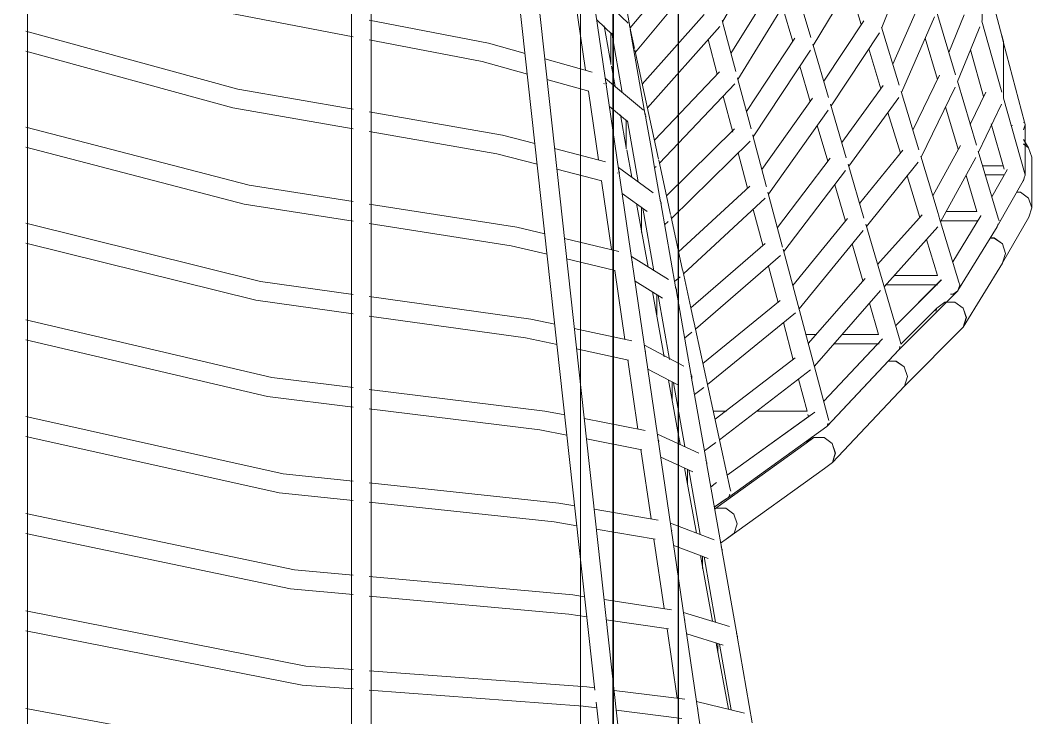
# Model space of a CAD drawing. Header units: millimetres. Extents: x 886808 to 1650903, y -1008069 to 230892.
# Drawn here: x 1048015 to 1049561, y -403062 to -401996 of the extents above; entities that cross this region are included whole.
import ezdxf

# ---------------------------------------------------------------- set-up
doc = ezdxf.new("R2010")
doc.units = ezdxf.units.MM
doc.linetypes.add('CENTER', pattern=[2, 1.25, -0.25, 0.25, -0.25])
doc.layers.get('0').update_dxf_attribs({"lineweight": 0})
for name, color, linetype, lineweight in [('03- Net Cua- 153', 153, 'Continuous', 9), ('8l NET TO', 8, 'Continuous', 9), ('A-Wall', 113, 'Continuous', 30), ('A_Dim', 8, 'Continuous', 5)]:
    doc.layers.add(name, color=color, linetype=linetype, lineweight=lineweight)

# ---------------------------------------------------------------- blocks, each defined once
blk = doc.blocks.new('A$C41046D4A')
at = {"transparency": 33554636}
for p, q in [((8479.1, 1451.8), (7879.1, 5551.6)), ((8329.2, 1453), (7881.1, 5535.3)), ((7850, 1758), (7850, 5323.7)), ((7355, 1984.3), (7355, 5281.4)), ((8222.2, 2162.5), (7880, 5280.6)), ((7880, 1464), (7880, 5274)), ((8417.4, 3183.6), (8497.8, 3324.5)), ((8275.9, 3173.9), (8252.8, 3304.7)), ((8660.6, 3175.2), (8709.3, 3298.5)), ((8365.9, 3282.6), (8276, 3174.5)), ((8811.2, 3288.7), (8844.2, 3162.5)), ((8814, 3186.2), (8813.9, 3281.4)), ((8284, 3137.3), (8389.6, 3264.1)), ((8556, 3147.6), (8627.1, 3265.9)), ((8501.1, 3250.9), (8430.2, 3135.6)), ((8218.3, 3234), (8273.2, 3181.7)), ((8440.8, 3095.9), (8524.8, 3232.6)), ((8552.3, 3160.1), (8528.3, 3241.8)), ((8629.4, 3179.7), (8611.3, 3239.6)), ((8207.6, 3110), (8192.3, 3214.7)), ((8524.5, 3153.7), (8508.9, 3206.7)), ((8717.3, 3209.5), (8677.6, 3119)), ((7650.9, 3199.5), (7852.9, 3160.8)), ((7877.1, 3186.2), (8059.6, 3151.3)), ((8225.2, 3186.7), (8248.9, 3164.1)), ((8389.3, 3195.1), (8294.5, 3088.8)), ((8417, 3185.3), (8416.8, 3186)), ((8417.4, 3183.6), (8417, 3185.3)), ((8633.2, 3185.3), (8572, 3093)), ((8690.7, 3076.1), (8741.2, 3191.3)), ((8773.3, 3103), (8744.4, 3200.1)), ((8786.6, 3194.5), (8763.2, 3136.9)), ((8813.6, 3185), (8814, 3186.2)), ((8246.7, 3120.5), (8236.3, 3177.7)), ((8275.8, 3175.1), (8275, 3178.6)), ((8276.7, 3172.2), (8275.5, 3176.1)), ((8299.2, 3041.2), (8276.2, 3172.2)), ((8276.7, 3170.9), (8276.5, 3171.7)), ((8276.7, 3172.2), (8276.7, 3169.1)), ((8282.8, 3143), (8276.7, 3170.9)), ((8302.4, 3052.6), (8412.9, 3176.6)), ((8437.6, 3108), (8417.4, 3183.6)), ((8687.3, 3087.3), (8660.4, 3175.9)), ((8796.2, 3141.2), (8810.4, 3176.1)), ((8810.4, 3176.1), (8810.5, 3176.3)), ((8813.6, 3185), (8813.6, 3185)), ((8813.6, 3185), (8844.2, 3076.4)), ((7352.1, 3169.6), (7676.5, 3081)), ((7877.1, 3156.2), (8050.1, 3123.1)), ((8246.7, 3167.8), (8246.7, 3118.4)), ((8264.1, 3076), (8248.2, 3166.4)), ((8409.1, 3104), (8395.1, 3156.6)), ((8528, 3159.1), (8453.9, 3046.8)), ((8583.1, 3055.4), (8657, 3167.1)), ((8745.8, 3095.5), (8726.9, 3158.8)), ((8844.3, 3162.8), (8844, 3163.5)), ((8847, 3153.9), (8844.3, 3162.8)), ((8847, 3152), (8844.3, 3162.2)), ((8059.6, 3151.3), (8115.4, 3135.7)), ((8319.5, 2974), (8283.1, 3141.3)), ((8464.2, 3008.1), (8551.7, 3140.7)), ((8579.4, 3068), (8555.3, 3149.9)), ((8659.2, 3081.4), (8640.7, 3142.5)), ((8776.5, 3092.5), (8796.2, 3141.2)), ((8816.4, 3069.6), (8796.2, 3141.2)), ((8847, 3067.8), (8847, 3153.9)), ((8878.8, 3030.6), (8847, 3152)), ((7352.1, 3138.9), (7668.6, 3052.5)), ((8145.4, 3127.3), (8218.2, 3107)), ((8050.1, 3123.1), (8118.9, 3103.9)), ((8253.2, 3085.1), (8247.5, 3116.3)), ((8551.3, 3062.2), (8535.5, 3116.1)), ((8148.9, 3095.5), (8212.7, 3077.7)), ((8238.3, 3097.5), (8296.5, 3049.1)), ((8412.5, 3107.6), (8313.1, 3003.2)), ((8440.3, 3097.7), (8440.1, 3098.5)), ((8440.8, 3095.9), (8440.3, 3097.7)), ((8460.9, 3020.5), (8440.8, 3095.9)), ((8749.1, 3102.3), (8708.2, 3018.4)), ((8805.4, 2995.3), (8776.3, 3093.2)), ((7676.5, 3081), (7852.9, 3050.4)), ((8227.7, 2972.8), (8212.3, 3077.8)), ((8236.1, 3089.4), (8236, 3089.8)), ((8236, 3089.2), (8236.1, 3089.4)), ((8239.8, 3089.7), (8239.1, 3092)), ((8239.5, 3089), (8239.8, 3089.7)), ((8320.8, 2968), (8436.1, 3089.2)), ((8663, 3086.5), (8599.5, 2999.6)), ((8717.3, 2988.1), (8690.3, 3077.3)), ((8720.7, 2977), (8772.9, 3084)), ((8432.8, 3015), (8418.1, 3070.2)), ((8554.9, 3067.2), (8477.5, 2958.1)), ((8610.1, 2963.3), (8686.8, 3068.2)), ((8819.7, 3076.3), (8796, 3026.8)), ((8846.8, 3067.1), (8846.7, 3067.2)), ((8846.8, 3067.1), (8847, 3067.8)), ((8846.8, 3067.1), (8878.7, 2953.7)), ((7668.6, 3052.5), (7852.9, 3020.4)), ((7877.1, 3046.2), (8081.1, 3010.7)), ((8244.6, 3054.5), (8272.2, 3031.5)), ((8487.6, 2920.5), (8578.6, 3048.8)), ((8606.4, 2976), (8582.3, 3058.1)), ((8777.5, 2989.1), (8758.2, 3053.9)), ((8808.6, 2984.9), (8843.5, 3058.1)), ((8270.1, 2992), (8261.1, 3041.5)), ((8270.1, 3034.1), (8270.1, 2990)), ((8288.2, 2939.4), (8271.8, 3032.7)), ((8300.1, 3039.7), (8298.8, 3043.8)), ((8300.1, 3036.5), (8299.5, 3039.7)), ((8300.1, 3039.7), (8300.1, 3036.5)), ((8309, 2986.2), (8300.1, 3036.5)), ((8689.1, 2983.1), (8670.1, 3045.4)), ((7352.1, 3023.1), (7693.8, 2934.1)), ((7877.1, 3016.2), (8072.1, 2982.3)), ((8435.8, 3020.2), (8331.7, 2917.7)), ((8578.2, 2970.7), (8562.1, 3025.6)), ((8847.7, 2958.6), (8828.1, 3028.1)), ((8858.6, 3025.1), (8860.7, 3025.6)), ((8877.3, 3030), (8878.8, 3030.4)), ((8877.3, 3018.6), (8879.9, 3026.6)), ((8878.8, 3030.6), (8878.8, 3030.4)), ((8880, 3026.5), (8878.8, 3030.4)), ((8878.8, 3030.4), (8880, 3026.8)), ((8880, 3026.8), (8879.9, 3026.6)), ((8880, 3026.5), (8880, 3026.8)), ((8880, 3026.5), (8880, 2995.2)), ((8081.1, 3010.7), (8130.5, 2998)), ((8339.1, 2883.3), (8459.4, 3001.7)), ((8463.6, 3010.2), (8463.4, 3011.1)), ((8464.2, 3008.1), (8463.6, 3010.2)), ((8477.5, 2958.1), (8464.2, 3008.1)), ((8885.2, 2991.5), (8877.3, 3004.1)), ((7352.1, 2992.4), (7686.3, 2905.4)), ((8160.5, 2990.2), (8238.4, 2970.1)), ((8278.4, 2946.5), (8270.8, 2988.2)), ((8313.4, 2960.7), (8309, 2986.2)), ((8692.8, 2987.6), (8626.9, 2906.2)), ((8780.8, 2995.1), (8738.7, 2917.8)), ((8838.7, 2883.8), (8808.1, 2986.3)), ((8877.3, 2997.2), (8880, 2995.3)), ((8877.3, 2997.1), (8880, 2995.3)), ((8880, 2995.2), (8885.2, 2991.5)), ((8880, 2995.2), (8885.2, 2991.4)), ((8880, 2949.8), (8880, 2995.2)), ((8885.2, 2991.5), (8885.2, 2991.4)), ((8885.2, 2991.4), (8890, 2976.8)), ((8072.1, 2982.3), (8134, 2966.3)), ((8319.8, 2972.5), (8337.9, 2889.2)), ((8455.6, 2929.6), (8441.2, 2983.8)), ((8581.7, 2975.3), (8501.2, 2869.5)), ((8637.2, 2871.2), (8716.5, 2969.3)), ((8738.7, 2917.8), (8720.2, 2978.7)), ((8750.7, 2878), (8804.6, 2976.7)), ((8890, 2899.8), (8890, 2976.8)), ((8163.9, 2958.6), (8233, 2940.7)), ((8258.3, 2961.1), (8311.5, 2922.7)), ((8259.8, 2953.1), (8259.1, 2955.1)), ((8313.4, 2960.7), (8315.8, 2962.9)), ((8322.6, 2908.6), (8313.4, 2960.7)), ((8483.6, 2935.4), (8477.5, 2958.1)), ((8511, 2832.8), (8605.4, 2956.9)), ((8633.5, 2883.8), (8609.2, 2966.4)), ((8814.8, 2964), (8846.2, 2964)), ((8828.9, 2916.6), (8852.4, 2957.7)), ((8852.6, 2958), (8852.4, 2957.7)), ((8878.5, 2953.6), (8878.7, 2953.6)), ((8878.7, 2953.7), (8878.7, 2953.6)), ((8878.7, 2953.6), (8880, 2949.8)), ((8247.8, 2835.7), (8232.4, 2940.9)), ((8256.5, 2952.9), (8256.5, 2953.1)), ((8256.5, 2952.8), (8256.5, 2952.9)), ((8259.5, 2952.4), (8259.8, 2953.1)), ((8718.9, 2884.8), (8699.6, 2948.4)), ((8805.9, 2894), (8789.5, 2949)), ((8819, 2949.8), (8847.8, 2949.8)), ((8837.2, 2871.2), (8876.9, 2940.7)), ((8876.9, 2940.7), (8877.1, 2941)), ((8876.9, 2940.7), (8877, 2940.9)), ((8877, 2940.9), (8878.5, 2945)), ((8877.1, 2941), (8877, 2940.9)), ((8877, 2940.9), (8877, 2940.9)), ((8878.4, 2944.9), (8877.1, 2941)), ((8878.5, 2945.2), (8880, 2949.4)), ((8878.5, 2945.2), (8878.5, 2945)), ((8880, 2949.8), (8879.9, 2949.6)), ((8880, 2949.4), (8880, 2949.8)), ((7693.8, 2934.1), (7852.9, 2909.2)), ((8459, 2932.7), (8350.2, 2832.3)), ((8484.2, 2932.9), (8483.6, 2935.4)), ((8484.5, 2931.9), (8484.2, 2932.9)), ((8509.2, 2839.4), (8486.7, 2923.7)), ((8605.1, 2879.2), (8588.7, 2935)), ((8867.1, 2923.5), (8872.7, 2923.5)), ((8872.7, 2923.5), (8872.7, 2923.5)), ((8872.7, 2923.5), (8885.2, 2914.4)), ((8264, 2921.6), (8302.2, 2894.1)), ((8323.4, 2907.2), (8322.1, 2911.4)), ((8345.9, 2776), (8322.8, 2907.2)), ((8323.4, 2907.2), (8323.4, 2903.9)), ((8357.5, 2798.7), (8482.6, 2914.2)), ((8746.9, 2890.7), (8738.7, 2917.8)), ((8885.2, 2914.4), (8890, 2899.8)), ((8885.2, 2914.4), (8890, 2899.8)), ((8885.2, 2914.4), (8885.2, 2914.4)), ((7686.3, 2905.4), (7852.9, 2879.3)), ((7877.1, 2905.4), (8102.6, 2870.2)), ((8303.4, 2808.7), (8285.7, 2906)), ((8293.4, 2900.4), (8293.5, 2861.7)), ((8312.2, 2803.3), (8295.3, 2899.1)), ((8478.9, 2842.3), (8464.2, 2897.3)), ((8759.5, 2894), (8805.9, 2894)), ((8890, 2899.8), (8885.3, 2885.1)), ((7352.1, 2876.1), (7711.1, 2787.2)), ((8328.7, 2873.7), (8334, 2878.5)), ((8356.3, 2804.2), (8338.1, 2888.1)), ((8608.5, 2883.4), (8524.8, 2780.9)), ((8722.5, 2888.8), (8654.3, 2812.8)), ((8747.4, 2888.9), (8746.9, 2890.7)), ((8750.2, 2879.7), (8747.4, 2888.9)), ((8750.7, 2878), (8750.2, 2879.7)), ((8778.7, 2785.9), (8750.7, 2878)), ((8751.7, 2879.8), (8807.5, 2879.8)), ((8769.2, 2817.2), (8812.1, 2887.3)), ((8812.1, 2887.3), (8812.2, 2887.4)), ((8812.3, 2887.7), (8812.2, 2887.4)), ((8838.3, 2883.7), (8838.7, 2883.8)), ((8838.6, 2883.8), (8840, 2879.8)), ((8838.7, 2883.8), (8840, 2879.8)), ((8840, 2879.8), (8839.9, 2879.6)), ((8845.3, 2815.3), (8885.3, 2885.1)), ((7877.1, 2875.5), (8094.1, 2841.6)), ((8102.6, 2870.2), (8145.7, 2860)), ((8293.7, 2862.3), (8293.5, 2861.7)), ((8534.3, 2745.2), (8632.2, 2865)), ((8688.7, 2695.8), (8636.1, 2874.8)), ((8664.2, 2779.1), (8746.2, 2870.4)), ((8777.2, 2773.1), (8836.9, 2870.7)), ((8836.9, 2870.7), (8837, 2870.9)), ((8837.2, 2871), (8837, 2870.9)), ((8838.5, 2875.1), (8837.2, 2871.1)), ((8837.2, 2871.1), (8837.2, 2871)), ((8838.5, 2875.3), (8838.5, 2875.1)), ((7352.1, 2845.5), (7704, 2758.3)), ((8175.5, 2852.9), (8258.6, 2833.1)), ((8482.2, 2845.3), (8368.8, 2746.9)), ((8745.8, 2796), (8729, 2851.3)), ((8826.4, 2853.5), (8832.7, 2853.5)), ((8826.4, 2853.4), (8832.6, 2853.4)), ((8832.6, 2853.4), (8845.1, 2844.4)), ((8832.7, 2853.5), (8845.2, 2844.4)), ((8094.1, 2841.6), (8149.1, 2828.6)), ((8578.8, 2578.4), (8510, 2836.4)), ((8631.9, 2787.8), (8615.3, 2844.4)), ((8845.1, 2844.4), (8850, 2829.8)), ((8845.2, 2844.4), (8850, 2829.8)), ((8850, 2829.8), (8845.3, 2815.3)), ((8179, 2821.5), (8253.3, 2803.8)), ((8278.1, 2825.3), (8334.7, 2790.1)), ((8279.7, 2816.4), (8279.2, 2818.2)), ((8279.5, 2815.8), (8279.7, 2816.4)), ((8375.9, 2714.2), (8505.8, 2826.7)), ((8785.3, 2717.1), (8845.3, 2815.1)), ((8845.3, 2815.3), (8845.3, 2815.2)), ((8845.3, 2815.2), (8845.3, 2815.1)), ((8267.8, 2698.6), (8252.4, 2804)), ((8368.8, 2746.9), (8356.5, 2803.6)), ((8502.1, 2755.1), (8487.3, 2810.7)), ((7711.1, 2787.2), (7852.9, 2767.4)), ((8283.6, 2787.5), (8325.5, 2761.5)), ((8344, 2787), (8352.3, 2794)), ((8635.3, 2791.6), (8548.4, 2692.4)), ((8679.4, 2796), (8745.8, 2796)), ((8752, 2789.8), (8681.7, 2719.5)), ((8681.7, 2719.4), (8751.7, 2789.4)), ((8778.2, 2785.8), (8778.7, 2785.9)), ((8778.6, 2785.9), (8779.9, 2781.8)), ((8778.6, 2785.9), (8780, 2781.8)), ((8328.3, 2671.8), (8310.3, 2771)), ((8346.8, 2774.7), (8345.4, 2779)), ((8369.3, 2643.3), (8346.2, 2774.7)), ((8346.8, 2774.7), (8346.8, 2771.3)), ((8557.7, 2657.6), (8658.9, 2773.1)), ((8666.6, 2781.8), (8746.1, 2781.8)), ((8686.9, 2682.6), (8776.9, 2772.7)), ((8759.6, 2755.4), (8777.1, 2772.9)), ((8777.1, 2772.9), (8769.7, 2767.6)), ((8776.9, 2772.7), (8777.1, 2772.9)), ((8777.2, 2773), (8777.1, 2772.9)), ((8777.1, 2772.9), (8777.1, 2772.9)), ((8777.2, 2773.1), (8779.9, 2781.6)), ((8777.2, 2773.1), (8777.2, 2773)), ((8780, 2781.8), (8779.9, 2781.6)), ((8779.9, 2781.8), (8779.9, 2781.6)), ((7704, 2758.3), (7852.9, 2737.6)), ((7877.1, 2764), (8124.1, 2729.6)), ((8316.8, 2766.9), (8316.8, 2733.3)), ((8336, 2667.7), (8318.8, 2765.7)), ((8505.4, 2757.8), (8387.3, 2661.6)), ((8655.9, 2706), (8641.9, 2753.8)), ((8687.2, 2683), (8759.6, 2755.4)), ((8744.7, 2746.4), (8757, 2755.3)), ((8757, 2755.3), (8757.1, 2755.5)), ((8757.1, 2755.5), (8757.2, 2755.5)), ((8757.1, 2755.4), (8771.3, 2755.4)), ((8757.2, 2755.5), (8759.6, 2755.4)), ((8769.7, 2767.6), (8765.7, 2767.6)), ((8771.3, 2755.4), (8772.5, 2755.5)), ((8772.5, 2755.5), (8772.6, 2755.4)), ((8772.5, 2755.4), (8772.6, 2755.4)), ((8772.6, 2755.4), (8785, 2746.4)), ((8372.4, 2730), (8368.8, 2746.9)), ((8394.2, 2629.6), (8528.9, 2739.3)), ((8689.9, 2691.5), (8744.7, 2746.4)), ((8743.2, 2741.5), (8744.7, 2746.4)), ((8743.2, 2741.5), (8743.2, 2741.5)), ((8744.7, 2746.4), (8745, 2746.8)), ((8785, 2746.4), (8789.9, 2731.8)), ((8785, 2746.4), (8785.1, 2746.4)), ((8785.1, 2746.4), (8790, 2731.8)), ((7352.1, 2728.6), (7728.4, 2640.2)), ((7877.1, 2734.2), (8116.1, 2700.9)), ((8124.1, 2729.6), (8160.9, 2721.7)), ((8317, 2733.9), (8316.8, 2733.3)), ((8374.7, 2719.3), (8372.4, 2730)), ((8525.5, 2667.4), (8510.4, 2724.2)), ((8790, 2731.8), (8785.3, 2717.1)), ((8789.9, 2731.8), (8785.3, 2717.1)), ((8190.7, 2715.2), (8278.8, 2696.2)), ((8359.2, 2700.6), (8370.5, 2709.6)), ((8374.9, 2718.8), (8374.7, 2719.3)), ((8374.9, 2718.8), (8374.8, 2719.3)), ((8375.9, 2714.2), (8374.9, 2718.8)), ((8428.9, 2469.8), (8375.9, 2714.2)), ((8544.8, 2706), (8560.3, 2706)), ((8600.1, 2706), (8655.9, 2706)), ((8695.3, 2627.2), (8785.3, 2717.1)), ((7352.1, 2698.1), (7721.7, 2611.2)), ((8116.1, 2700.9), (8164.3, 2690.5)), ((8661.7, 2699.4), (8572, 2604)), ((8572, 2603.9), (8661.4, 2699)), ((8587.6, 2691.8), (8656.9, 2691.8)), ((8688.1, 2695.6), (8688.6, 2695.8)), ((8688.6, 2695.8), (8689.9, 2691.8)), ((8688.6, 2695.8), (8689.9, 2691.8)), ((8688.6, 2695.8), (8688.7, 2695.8)), ((8688.6, 2695.8), (8688.6, 2695.8)), ((8689.9, 2691.8), (8689.8, 2691.5)), ((8689.9, 2691.8), (8689.9, 2691.5)), ((8194.1, 2684.1), (8273.7, 2666.8)), ((8298, 2689.5), (8358, 2657.5)), ((8299.7, 2679.7), (8299.2, 2681.3)), ((8299.5, 2679.2), (8299.7, 2679.7)), ((8576.9, 2565.6), (8686.9, 2682.6)), ((8577.2, 2566), (8687.2, 2683)), ((8688.5, 2687.2), (8687.2, 2683)), ((8687.2, 2683), (8687.2, 2683)), ((8688.6, 2687.5), (8688.5, 2687.2)), ((8287.9, 2561.4), (8272.4, 2667.1)), ((8528.5, 2670.3), (8405.8, 2576.4)), ((8670.7, 2665.5), (8682.5, 2665.5)), ((8670.7, 2665.4), (8682.4, 2665.4)), ((8682.4, 2665.4), (8694.9, 2656.4)), ((8682.5, 2665.5), (8695, 2656.4)), ((8303.3, 2653.1), (8348.7, 2628.9)), ((8370.1, 2642.2), (8368.7, 2646.6)), ((8412.6, 2545.1), (8552, 2651.8)), ((8694.9, 2656.4), (8699.9, 2641.8)), ((8695, 2656.4), (8699.9, 2641.8)), ((7728.4, 2640.2), (7852.9, 2625)), ((8352.7, 2537.8), (8334.8, 2636.4)), ((8340.1, 2633.5), (8340.2, 2605)), ((8359.5, 2534.7), (8342.3, 2632.4)), ((8392.7, 2510.7), (8369.5, 2642.2)), ((8370.1, 2642.2), (8370.1, 2638.7)), ((8546.4, 2589), (8533.5, 2637.6)), ((8699.9, 2641.8), (8695.3, 2627.2)), ((8699.9, 2641.8), (8695.3, 2627.2)), ((7877.1, 2622), (8145.6, 2589.1)), ((8374.4, 2614.3), (8388.7, 2625.2)), ((8585.3, 2510.2), (8695.2, 2627.1)), ((8695.3, 2627.1), (8695.2, 2627.1)), ((8695.3, 2627.2), (8695.3, 2627.1)), ((7721.7, 2611.2), (7852.9, 2595.2)), ((8340.4, 2605.6), (8340.2, 2605)), ((7877.1, 2592.2), (8138.1, 2560.2)), ((8145.6, 2589.1), (8176.1, 2583.2)), ((8403.1, 2589), (8423.2, 2589)), ((8424.3, 2491.1), (8558.2, 2587.5)), ((8551.6, 2582.9), (8424.3, 2491.2)), ((8470, 2589), (8546.4, 2589)), ((8548.7, 2580.6), (8547.9, 2583.6)), ((7352.1, 2580.8), (7745.7, 2493.3)), ((8205.8, 2577.4), (8298.9, 2559.3)), ((8578.4, 2570.2), (8577.1, 2566)), ((8578.5, 2570.2), (8577.2, 2566)), ((8578, 2578.2), (8578.8, 2578.4)), ((8578.6, 2578.4), (8579.8, 2574.8)), ((8578.7, 2578.4), (8579.9, 2574.8)), ((8579.9, 2574.8), (8579.8, 2574.5)), ((8579.8, 2574.8), (8579.8, 2574.5)), ((8138.1, 2560.2), (8179.5, 2552.2)), ((8317.9, 2553.5), (8381.2, 2524.9)), ((8426.8, 2457.6), (8576.9, 2565.6)), ((8577, 2565.9), (8576.9, 2565.8)), ((8577.1, 2566), (8577, 2565.9)), ((8577.2, 2566), (8577.1, 2566)), ((7352.1, 2550.3), (7739.4, 2464.2)), ((8209.2, 2546.4), (8294, 2529.9)), ((8319.7, 2543.1), (8319.2, 2544.4)), ((8319.5, 2542.6), (8319.7, 2543.1)), ((8389.6, 2528.2), (8406.9, 2540.8)), ((8407, 2440.4), (8545.3, 2540)), ((8545.3, 2540), (8553.7, 2548.9)), ((8545.3, 2540), (8557, 2548.4)), ((8557, 2548.4), (8557, 2548.4)), ((8557, 2548.4), (8570.2, 2548.4)), ((8557, 2548.4), (8557, 2548.4)), ((8557, 2548.4), (8557, 2548.4)), ((8570.2, 2548.4), (8572.3, 2548.4)), ((8572.3, 2548.4), (8572.4, 2548.4)), ((8572.3, 2548.4), (8572.3, 2548.4)), ((8572.4, 2548.4), (8584.9, 2539.4)), ((8572.4, 2548.4), (8584.8, 2539.4)), ((8584.8, 2539.4), (8589.7, 2524.8)), ((8584.9, 2539.4), (8589.9, 2524.8)), ((8308, 2424.3), (8292.5, 2530.2)), ((8589.7, 2524.8), (8585.2, 2510.2)), ((8589.9, 2524.8), (8585.3, 2510.2)), ((8323, 2518.5), (8372, 2496.3)), ((8393.5, 2509.7), (8392, 2514.2)), ((8416, 2378), (8392.8, 2509.7)), ((8393.5, 2509.7), (8393.5, 2506.1)), ((8585.2, 2510.2), (8573, 2501.1)), ((8585.3, 2510.2), (8585.2, 2510.2)), ((7745.7, 2493.3), (7852.9, 2481.9)), ((8377.3, 2402.6), (8359.2, 2502.1)), ((8363.5, 2500.2), (8363.5, 2476.7)), ((8383.1, 2400.4), (8365.7, 2499.2)), ((8423, 2393.1), (8573, 2501.1)), ((7877.1, 2479.3), (8167.1, 2448.5)), ((8363.7, 2477.2), (8363.5, 2476.7)), ((8399.2, 2473.4), (8408.3, 2479.6)), ((8401.7, 2475), (8399.3, 2473.2)), ((7739.4, 2464.2), (7852.9, 2452.1)), ((8428.4, 2462.2), (8427.1, 2458)), ((8428.3, 2469.7), (8428.9, 2469.8)), ((8428.8, 2469.8), (8429.8, 2466.8)), ((8429.8, 2466.8), (8429.8, 2466.5)), ((7877.1, 2449.6), (8160.1, 2419.5)), ((8167.1, 2448.5), (8191.3, 2444.4)), ((8404.7, 2442.2), (8426.8, 2457.6)), ((8404.7, 2442.1), (8419.8, 2452.6)), ((8419.8, 2452.6), (8419.6, 2452.6)), ((8422.6, 2454.7), (8419.8, 2452.6)), ((8427.1, 2458), (8426.9, 2457.8)), ((7352.1, 2432.4), (7763, 2346.3)), ((8220.9, 2439.3), (8319.1, 2422.4)), ((8405.2, 2439.2), (8407, 2440.4)), ((8405.3, 2439.1), (8407, 2440.4)), ((8407, 2440.4), (8422.3, 2440.4)), ((8422.3, 2440.4), (8434.8, 2431.4)), ((8434.8, 2431.4), (8439.7, 2416.8)), ((8160.1, 2419.5), (8194.7, 2413.6)), ((8337.8, 2417.5), (8404.5, 2392.3)), ((8439.7, 2416.8), (8435.2, 2402.2)), ((7352.1, 2402), (7757.1, 2317.1)), ((8224.3, 2408.5), (8314.4, 2393)), ((8339.6, 2406.4), (8339.2, 2407.6)), ((8339.5, 2405.9), (8339.6, 2406.4)), ((8435.2, 2402.2), (8423, 2393.1)), ((8328, 2287.1), (8312.5, 2393.3)), ((8342.8, 2383.6), (8395.3, 2363.7)), ((8414.4, 2387.2), (8423, 2393.1)), ((8416.8, 2377.2), (8415.4, 2381.7)), ((8423, 2393.1), (8422.2, 2393.1)), ((8401.8, 2267.7), (8383.5, 2368.2)), ((8386.8, 2366.9), (8386.9, 2348.3)), ((8406.7, 2266.2), (8389.2, 2366)), ((8439.4, 2245.3), (8416.2, 2377.3)), ((8416.8, 2377.2), (8416.8, 2373.6)), ((7763, 2346.3), (7852.9, 2338.2)), ((7877.1, 2336), (8188.5, 2308)), ((8387, 2348.8), (8386.9, 2348.3)), ((7757.1, 2317.1), (7852.9, 2308.5)), ((7877.1, 2306.3), (8182.1, 2278.8)), ((8188.5, 2308), (8206.6, 2305.3)), ((8236.1, 2300.9), (8339.3, 2285.5)), ((7352.1, 2283.7), (7780.3, 2199.4)), ((8182.1, 2278.8), (8209.9, 2274.7)), ((8357.7, 2281.4), (8427.7, 2259.7)), ((8239.5, 2270.2), (8334.8, 2256)), ((8359.6, 2269.7), (8359.3, 2270.9)), ((8359.5, 2269.3), (8359.6, 2269.7)), ((7352.1, 2253.3), (7774.8, 2170.1)), ((8348.1, 2150), (8332.5, 2256.4)), ((8362.5, 2248.5), (8418.5, 2231.1)), ((8440.1, 2244.7), (8438.7, 2249.2)), ((8462.8, 2112.6), (8439.5, 2244.8)), ((8440.1, 2244.7), (8440.1, 2241.1)), ((8426.2, 2133.2), (8407.8, 2234.4)), ((8410.2, 2233.7), (8410.2, 2219.9)), ((8430.3, 2132.2), (8412.6, 2233)), ((8410.4, 2220.5), (8410.2, 2219.9)), ((7780.3, 2199.4), (7852.9, 2194)), ((7877.1, 2192.2), (8210, 2167.4)), ((7774.8, 2170.1), (7852.9, 2164.3)), ((8210, 2167.4), (8221.9, 2165.9)), ((7877.1, 2162.5), (8204, 2138.1)), ((8251.4, 2162.2), (8359.5, 2148.6)), ((7352.1, 2134.5), (7797.6, 2052.4)), ((8204, 2138.1), (8225.2, 2135.5)), ((8237.3, 2025.5), (8224.3, 2143.9)), ((8377.6, 2145.3), (8451, 2127.1)), ((8379.6, 2133.1), (8379.3, 2134.2)), ((8254.7, 2131.8), (8355.2, 2119.1)), ((8379.5, 2132.7), (8379.6, 2133.1))]:
    blk.add_line(p, q, dxfattribs=at)

msp = doc.modelspace()

# ---------------------------------------------------------------- linework, layer by layer
at = {"layer": '03- Net Cua- 153', "linetype": 'Continuous', "transparency": 33554636}
for points in [[(1041771.4, -400982.5), (1048921.4, -400982.5), (1048921.4, -404182.5), (1041771.4, -404182.5)], [(1041821.4, -401032.5), (1048871.4, -401032.5), (1048871.4, -404132.5), (1041821.4, -404132.5)]]:
    msp.add_lwpolyline(points, close=True, dxfattribs=at)
at = {"layer": '8l NET TO', "color": 251, "linetype": 'CENTER', "ltscale": 1000, "true_color": 0x636466, "transparency": 33554636}
msp.add_line((1048921.4, -415457.7), (1048921.4, -396873.3), dxfattribs=at)
at = {"layer": 'A-Wall', "transparency": 33554636}
for points in [[(1049021.4, -407732.5), (1049021.4, -397682.5), (1048921.4, -397682.5), (1048921.4, -412432.5), (1049021.4, -412432.5)], [(1048921.4, -403982.5), (1048921.4, -399782.5), (1027906.4, -399782.5)]]:
    msp.add_lwpolyline(points, dxfattribs=at)

# ---------------------------------------------------------------- block references
at = {"layer": 'A_Dim', "transparency": 33554636}
msp.add_blockref('A$C41046D4A', (1040671.4, -405182.5), dxfattribs=at)

doc.saveas('drawing.dxf')
